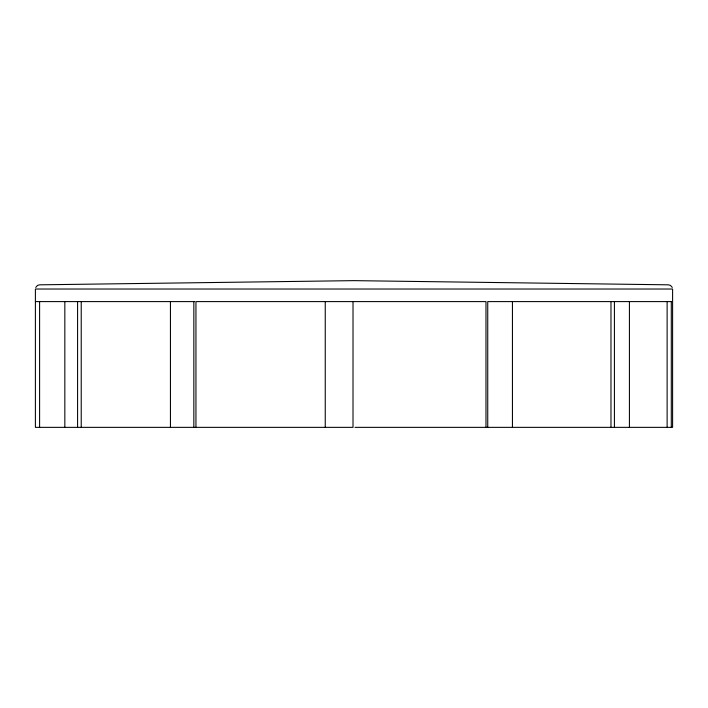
<?xml version="1.0" encoding="UTF-8"?>
<svg xmlns="http://www.w3.org/2000/svg" width="708" height="708" viewBox="0 0 708 708"><rect width="100%" height="100%" fill="white"/><g stroke="black" fill="none" stroke-linecap="round" stroke-linejoin="round"><path stroke-width="1.06" d="M35.736 287.43L37.515 285.413L39.595 284.828L354 280.642L668.405 284.828L670.485 285.413L672.264 287.43M35.4 301.599L194.7 301.599M671.388 301.599L487.741 301.599L487.741 427.358M354.991 427.358L672.6 427.358L672.6 289.023L35.4 289.023L35.4 427.358L353.009 427.358L353.018 301.599M671.299 301.599L671.299 427.358M667.122 301.599L667.122 427.358M629.421 301.599L629.421 427.358M614.411 301.599L614.411 427.358M610.977 301.599L610.977 427.358M512.442 301.599L512.442 427.358M485.98 427.358L485.98 301.599L195.948 301.599L195.948 427.358M325.246 301.599L325.246 427.358M193.842 301.599L193.842 427.358M170.442 301.599L170.442 427.358M81.225 301.599L81.225 427.358M77.588 301.599L77.588 427.358M64.835 301.599L64.835 427.358M39.595 301.599L39.595 427.358"/></g></svg>
